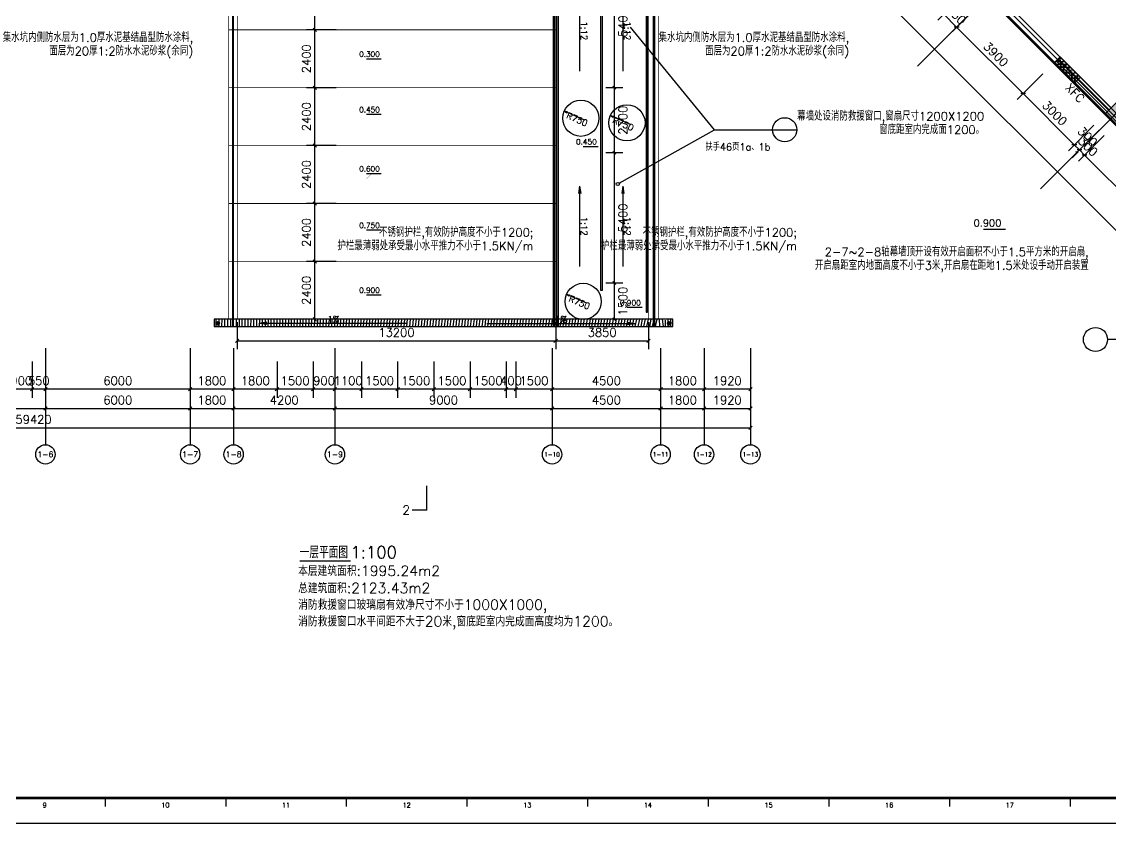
# Model space of a CAD drawing. Header units: inches. Extents: x 0 to 508000, y 0 to 738838.
# Drawn here: x 157548 to 202662, y 198338 to 231563 of the extents above; entities that cross this region are included whole.
import ezdxf
from ezdxf.enums import TextEntityAlignment as Align
from ezdxf.lldxf.tags import DXFTag

# ---------------------------------------------------------------- set-up
doc = ezdxf.new("R2010")
doc.units = ezdxf.units.IN
doc.header["$LTSCALE"] = 1000
doc.header["$MEASUREMENT"] = 0
doc.layers.get('0').update_dxf_attribs({"true_color": 0xffffff})
for name, color, linetype, true_color in [('AXIS', 3, 'Continuous', 0x00ff00), ('COLUMN', 7, 'Continuous', 0xc0c0c0), ('DIM_ELEV', 3, 'Continuous', 0x00ff00), ('DIM_IDEN', 3, 'Continuous', 0x00ff00), ('DIM_LEAD', 3, 'Continuous', 0x00ff00), ('DIM_SYMB', 3, 'Continuous', 0x00ff00), ('DOTE', 1, 'DOTE', 0xff0000), ('LVTRY', 6, 'Continuous', 0xff00ff), ('PUB_DIM', 3, 'Continuous', 0x00ff00), ('PUB_TEXT', 7, 'Continuous', 0xffffff), ('TK', 7, 'Continuous', 0xffffff), ('WALL', 7, 'Continuous', 0xc0c0c0), ('WINDOW', 4, 'Continuous', 0x00ffff), ('WINDOW_TEXT', 7, 'Continuous', 0xffffff), ('ZG-图框层', 4, 'Continuous', 0x00ffff), ('柱填充', 7, 'Continuous', 0xc0c0c0), ('砼柱', 2, 'Continuous', 0xffff00)]:
    doc.layers.add(name, color=color, linetype=linetype, true_color=true_color)
doc.styles.add('ISOCP', font='txt.shx', dxfattribs={"height": 0.2, "bigfont": 'gbcbig.shx'})
doc.styles.add('TXTSTY_ANONYMOUS', font='txt.shx', dxfattribs={"height": 0.2, "bigfont": 'gbcbig.shx'})
tags = doc.linetypes.add('DASH', pattern=[0.35, 0.25, -0.1]).pattern_tags.tags
tags[6:7] = [DXFTag(74, 4), DXFTag(75, 0), DXFTag(340, '0'), DXFTag(46, 0.0), DXFTag(50, 0.0), DXFTag(44, 0.0), DXFTag(45, 0.0)]
tags[4:5] = [DXFTag(74, 4), DXFTag(75, 0), DXFTag(340, '0'), DXFTag(46, 0.0), DXFTag(50, 0.0), DXFTag(44, 0.0), DXFTag(45, 0.0)]
tags = doc.linetypes.add('DOTE', pattern=[2.4200000000000004, 2, -0.2, 0.02, -0.2]).pattern_tags.tags
tags[10:11] = [DXFTag(74, 4), DXFTag(75, 0), DXFTag(340, '0'), DXFTag(46, 0.0), DXFTag(50, 0.0), DXFTag(44, 0.0), DXFTag(45, 0.0)]
tags[8:9] = [DXFTag(74, 4), DXFTag(75, 0), DXFTag(340, '0'), DXFTag(46, 0.0), DXFTag(50, 0.0), DXFTag(44, 0.0), DXFTag(45, 0.0)]
tags[6:7] = [DXFTag(74, 4), DXFTag(75, 0), DXFTag(340, '0'), DXFTag(46, 0.0), DXFTag(50, 0.0), DXFTag(44, 0.0), DXFTag(45, 0.0)]
tags[4:5] = [DXFTag(74, 4), DXFTag(75, 0), DXFTag(340, '0'), DXFTag(46, 0.0), DXFTag(50, 0.0), DXFTag(44, 0.0), DXFTag(45, 0.0)]

# ---------------------------------------------------------------- blocks, each defined once
blk = doc.blocks.new('DAnoyomous1722')
at = {"layer": 'WINDOW', "lineweight": -3}
for p, q in [((200334.0082830191, 229863.9540566206), (200581.4956564903, 230111.4414300919)), ((202702.816000104, 227990.1210864782), (200581.4956564903, 230111.4414300919)), ((202455.3286266327, 227742.633713007), (200334.0082830191, 229863.9540566206)), ((202537.8244177103, 227825.1295042038), (200416.5040742159, 229946.4498476982)), ((202620.3202089071, 227907.6252954006), (200498.9998654127, 230028.945638895)), ((202455.3286266327, 227742.633713007), (202702.816000104, 227990.1210864782))]:
    blk.add_line(p, q, dxfattribs=at)
at = {"layer": 'WINDOW_TEXT', "style": 'TXTSTY_ANONYMOUS'}
blk.add_text('XFC', height=350, rotation=314.9999916902007, dxfattribs=at).set_placement((201200.2140910625, 228608.8395205736), align=Align.MIDDLE_CENTER)
blk = doc.blocks.new('DAnoyomous2555')
at = {"layer": 'DIM_ELEV', "lineweight": -3}
blk.add_line((197406.5919880867, 222969.8472249508), (198317.7772052288, 222969.8472249508), dxfattribs=at)
at = {"layer": 'DIM_ELEV', "lineweight": -3, "const_width": 1}
blk.add_lwpolyline([(197106.5919880867, 222969.8472249508), (197706.5919880867, 222969.8472249508), (197406.5919880867, 222669.8472249508)], close=True, dxfattribs=at)
at = {"layer": 'DIM_ELEV', "color": 7, "true_color": 0xffffff, "style": 'TXTSTY_ANONYMOUS'}
blk.add_text('0.900', height=297.5, dxfattribs=at).set_placement((198147.8419880867, 223074.8472249508), align=Align.RIGHT)
blk = doc.blocks.new('DAnoyomous3123')
at = {"layer": 'DIM_ELEV', "lineweight": -3}
blk.add_line((171834.5711032152, 220241.6513096094), (172450.7328606844, 220241.6513096094), dxfattribs=at)
at = {"layer": 'DIM_ELEV', "lineweight": -3, "const_width": 1}
blk.add_lwpolyline([(171609.5711032152, 220241.6513096094), (172059.5711032152, 220241.6513096094), (171834.5711032152, 220016.6513096094)], close=True, dxfattribs=at)
at = {"layer": 'DIM_ELEV', "color": 7, "true_color": 0xffffff, "style": 'TXTSTY_ANONYMOUS'}
blk.add_text('0.900', height=223.125, dxfattribs=at).set_placement((172390.5086032152, 220320.4013096094), align=Align.RIGHT)
blk = doc.blocks.new('DAnoyomous3174')
at = {"layer": 'DIM_ELEV', "lineweight": -3}
blk.add_line((171834.5711032152, 222930.7764941454), (172450.7328606844, 222930.7764941454), dxfattribs=at)
at = {"layer": 'DIM_ELEV', "lineweight": -3, "const_width": 1}
blk.add_lwpolyline([(171609.5711032152, 222930.7764941454), (172059.5711032152, 222930.7764941454), (171834.5711032152, 222705.7764941454)], close=True, dxfattribs=at)
at = {"layer": 'DIM_ELEV', "color": 7, "true_color": 0xffffff, "style": 'TXTSTY_ANONYMOUS'}
blk.add_text('0.750', height=223.125, dxfattribs=at).set_placement((172390.5086032152, 223009.5264941454), align=Align.RIGHT)
blk = doc.blocks.new('DAnoyomous3178')
at = {"layer": 'DIM_ELEV', "lineweight": -3}
blk.add_line((171834.5711032152, 225274.3121050596), (172450.7328606844, 225274.3121050596), dxfattribs=at)
at = {"layer": 'DIM_ELEV', "lineweight": -3, "const_width": 1}
blk.add_lwpolyline([(171609.5711032152, 225274.3121050596), (172059.5711032152, 225274.3121050596), (171834.5711032152, 225049.3121050596)], close=True, dxfattribs=at)
at = {"layer": 'DIM_ELEV', "color": 7, "true_color": 0xffffff, "style": 'TXTSTY_ANONYMOUS'}
blk.add_text('0.600', height=223.125, dxfattribs=at).set_placement((172390.5086032152, 225353.0621050596), align=Align.RIGHT)
blk = doc.blocks.new('DAnoyomous3184')
at = {"layer": 'DIM_ELEV', "lineweight": -3}
blk.add_line((171834.5711032152, 227728.2917348146), (172450.7328606844, 227728.2917348146), dxfattribs=at)
at = {"layer": 'DIM_ELEV', "lineweight": -3, "const_width": 1}
blk.add_lwpolyline([(171609.5711032152, 227728.2917348146), (172059.5711032152, 227728.2917348146), (171834.5711032152, 227503.2917348146)], close=True, dxfattribs=at)
at = {"layer": 'DIM_ELEV', "color": 7, "true_color": 0xffffff, "style": 'TXTSTY_ANONYMOUS'}
blk.add_text('0.450', height=223.125, dxfattribs=at).set_placement((172390.5086032152, 227807.0417348146), align=Align.RIGHT)
blk = doc.blocks.new('DAnoyomous3188')
at = {"layer": 'DIM_ELEV', "lineweight": -3}
blk.add_line((171834.5711032152, 230026.7374787331), (172450.7328606844, 230026.7374787331), dxfattribs=at)
at = {"layer": 'DIM_ELEV', "lineweight": -3, "const_width": 1}
blk.add_lwpolyline([(171609.5711032152, 230026.7374787331), (172059.5711032152, 230026.7374787331), (171834.5711032152, 229801.7374787331)], close=True, dxfattribs=at)
at = {"layer": 'DIM_ELEV', "color": 7, "true_color": 0xffffff, "style": 'TXTSTY_ANONYMOUS'}
blk.add_text('0.300', height=223.125, dxfattribs=at).set_placement((172390.5086032152, 230105.4874787331), align=Align.RIGHT)
blk = doc.blocks.new('DAnoyomous3206')
at = {"layer": 'PUB_DIM', "lineweight": -3}
for p, q in [((166477.9621350765, 219108.5047386885), (166477.9621350765, 217983.717155695)), ((179677.9621350765, 219108.5047386885), (179677.9621350765, 217983.717155695)), ((183527.9621350765, 219108.5047386885), (183527.9621350765, 217983.717155695)), ((166548.6728131771, 218404.4278337955), (166407.2514569759, 218263.0064775944)), ((179748.6728131771, 218404.4278337955), (179607.2514569759, 218263.0064775944)), ((183598.6728131771, 218404.4278337955), (183457.2514569759, 218263.0064775944)), ((166477.9621350765, 218333.717155695), (179677.9621350765, 218333.717155695)), ((179677.9621350765, 218333.717155695), (183527.9621350765, 218333.717155695))]:
    blk.add_line(p, q, dxfattribs=at)
at = {"layer": 'PUB_DIM', "color": 7, "true_color": 0xffffff, "style": 'TXTSTY_ANONYMOUS'}
for s, p in [('13200', (173077.9621350765, 218683.717155695)), ('3850', (181602.9621350765, 218683.717155695))]:
    blk.add_text(s, height=350, dxfattribs=at).set_placement(p, align=Align.MIDDLE_CENTER)
blk = doc.blocks.new('DAnoyomous3225')
at = {"layer": 'PUB_DIM', "lineweight": -3}
for p, q in [((182454.1931625605, 234228.5788484812), (181761.9214196205, 234228.5788484812)), ((182173.1101751328, 234167.3900929689), (182050.7326641083, 234289.7676039934)), ((182111.9214196205, 228828.5788484812), (182111.9214196205, 234228.5788484812)), ((182454.1931625605, 228828.5788484812), (181761.9214196205, 228828.5788484812)), ((182173.1101751328, 228767.3900929689), (182050.7326641083, 228889.7676039934)), ((182111.9214196205, 226128.5788484812), (182111.9214196205, 228828.5788484812)), ((182454.1931625605, 226128.5788484812), (181761.9214196205, 226128.5788484812)), ((182173.1101751328, 226067.3900929689), (182050.7326641083, 226189.7676039934)), ((182111.9214196205, 220728.5788484812), (182111.9214196205, 226128.5788484812)), ((182454.1931625605, 220728.5788484812), (181761.9214196205, 220728.5788484812)), ((182173.1101751328, 220667.3900929689), (182050.7326641083, 220789.7676039934)), ((182111.9214196205, 219228.5788484812), (182111.9214196205, 220728.5788484812)), ((182173.1101751328, 219167.3900929689), (182050.7326641083, 219289.7676039934)), ((182454.1931625605, 219228.5788484812), (181761.9214196205, 219228.5788484812))]:
    blk.add_line(p, q, dxfattribs=at)
at = {"layer": 'PUB_DIM', "color": 7, "true_color": 0xffffff, "style": 'TXTSTY_ANONYMOUS'}
for s, p in [('5400', (182461.9214196205, 231528.5788484812)), ('2700', (182461.9214196205, 227478.5788484812)), ('5400', (182461.9214196205, 223428.5788484812)), ('1500', (182461.9214196205, 219978.5788484812))]:
    blk.add_text(s, height=350, rotation=90.00000250447816, dxfattribs=at).set_placement(p, align=Align.MIDDLE_CENTER)
blk = doc.blocks.new('DAnoyomous3231')
at = {"layer": 'DIM_SYMB', "lineweight": -3}
for p in [(180639.2246021032, 224442.4894498587), (180683.1806832552, 221417.4101740122), (180727.1367644072, 224442.4894498587)]:
    blk.add_line(p, (180683.1806832552, 224754.4074887037), dxfattribs=at)
at = {"layer": 'DIM_SYMB', "color": 7, "true_color": 0xffffff, "style": 'TXTSTY_ANONYMOUS'}
blk.add_text('1:12', height=262.5, rotation=270.0000006832453, dxfattribs=at).set_placement((180858.1806832552, 223085.908831358), align=Align.MIDDLE_CENTER)
blk = doc.blocks.new('$lvtry$00000171')
at = {"lineweight": -3}
for p, q in [((-74.24621202462731, 10.60660171788186), (-10.60660171788187, 74.24621202462731)), ((-69.81875867368217, -27.39235180270043), (27.39235180242758, 69.81875867368218)), ((-53.03300858900184, -53.03300858886359), (53.03300858900185, 53.03300858886359)), ((-27.39235180242758, -69.81875867368217), (69.81875867368217, 27.39235180270045)), ((10.60660171788186, -74.24621202462731), (74.24621202462731, -10.60660171788187))]:
    blk.add_line(p, q, dxfattribs=at)
blk.add_circle((0, 0), 75, dxfattribs=at)
blk = doc.blocks.new('bvfdbgfhgfj')
at = {"layer": '柱填充', "true_color": 0x333333}
blk.add_hatch(color=250, dxfattribs=at).paths.add_polyline_path([(815162210.7114952, 579319986.3162184), (815161786.4474264, 579319562.0521497), (815162210.7114952, 579319137.7880809), (815162634.9755639, 579319562.0521497)], flags=0)
at = {"layer": '砼柱', "color": 3, "lineweight": 35, "true_color": 0x00ff00}
blk.add_lwpolyline([(815162210.7114952, 579319986.3162184), (815161786.4474264, 579319562.0521497), (815162210.7114952, 579319137.7880809), (815162634.9755639, 579319562.0521497)], close=True, dxfattribs=at)
blk = doc.blocks.new('DAnoyomous5250')
at = {"layer": 'AXIS', "lineweight": -3}
for p, q in [((158527.9621350765, 218028.5788484812), (158527.9621350765, 214028.5788484812)), ((164527.9621350765, 218028.5788484812), (164527.9621350765, 214028.5788484812)), ((166327.9621350765, 218028.5788484812), (166327.9621350765, 214028.5788484812)), ((170527.9621350765, 218028.5788484812), (170527.9621350765, 214028.5788484812)), ((179527.9621350765, 218028.5788484812), (179527.9621350765, 214028.5788484812)), ((184027.9621350765, 218028.5788484812), (184027.9621350765, 214028.5788484812)), ((185827.9621350765, 218028.5788484812), (185827.9621350765, 214028.5788484812)), ((187747.9621350765, 218028.5788484812), (187747.9621350765, 214028.5788484812))]:
    blk.add_line(p, q, dxfattribs=at)
for centre in [(158527.9621350765, 213628.5788484812), (164527.9621350765, 213628.5788484812), (166327.9621350765, 213628.5788484812), (170527.9621350765, 213628.5788484812), (179527.9621350765, 213628.5788484812), (184027.9621350765, 213628.5788484812), (185827.9621350765, 213628.5788484812), (187747.9621350765, 213628.5788484812)]:
    blk.add_circle(centre, 400, dxfattribs=at)
at = {"layer": 'AXIS', "color": 7, "true_color": 0xffffff, "style": 'TXTSTY_ANONYMOUS'}
for s, height, p in [('1-6', 233.3333282470703, (158527.9621350765, 213628.5788484812)), ('1-7', 233.3333282470703, (164527.9621350765, 213628.5788484812)), ('1-8', 233.3333282470703, (166327.9621350765, 213628.5788484812)), ('1-9', 233.3333282470703, (170527.9621350765, 213628.5788484812)), ('1-10', 175, (179527.9621350765, 213628.5788484812)), ('1-11', 175, (184027.9621350765, 213628.5788484812)), ('1-12', 175, (185827.9621350765, 213628.5788484812)), ('1-13', 175, (187747.9621350765, 213628.5788484812))]:
    blk.add_text(s, height=height, dxfattribs=at).set_placement(p, align=Align.MIDDLE_CENTER)
blk = doc.blocks.new('DAnoyomous5257')
at = {"layer": 'AXIS', "lineweight": -3}
for p, q in [((187747.9621350765, 217678.5788484812), (187747.9621350765, 214378.5788484812)), ((187818.6728131771, 214799.2895265818), (187677.2514569759, 214657.8681703806)), ((128327.9621350765, 214728.5788484812), (187747.9621350765, 214728.5788484812))]:
    blk.add_line(p, q, dxfattribs=at)
at = {"layer": 'AXIS', "color": 7, "true_color": 0xffffff, "style": 'TXTSTY_ANONYMOUS'}
blk.add_text('59420', height=350, dxfattribs=at).set_placement((158037.9621350765, 215078.5788484812), align=Align.MIDDLE_CENTER)
blk = doc.blocks.new('DAnoyomous5312')
at = {"layer": 'AXIS', "lineweight": -3}
for p, q in [((158527.9621350765, 217678.5788484812), (158527.9621350765, 215178.5788484812)), ((164527.9621350765, 217678.5788484812), (164527.9621350765, 215178.5788484812)), ((166327.9621350765, 217678.5788484812), (166327.9621350765, 215178.5788484812)), ((170527.9621350765, 217678.5788484812), (170527.9621350765, 215178.5788484812)), ((179527.9621350765, 217678.5788484812), (179527.9621350765, 215178.5788484812)), ((184027.9621350765, 217678.5788484812), (184027.9621350765, 215178.5788484812)), ((185827.9621350765, 217678.5788484812), (185827.9621350765, 215178.5788484812)), ((187747.9621350765, 217678.5788484812), (187747.9621350765, 215178.5788484812)), ((152527.9621350765, 215528.5788484812), (158527.9621350765, 215528.5788484812)), ((158598.6728131771, 215599.2895265818), (158457.2514569759, 215457.8681703806)), ((158527.9621350765, 215528.5788484812), (164527.9621350765, 215528.5788484812)), ((164598.6728131771, 215599.2895265818), (164457.2514569759, 215457.8681703806)), ((164527.9621350765, 215528.5788484812), (166327.9621350765, 215528.5788484812)), ((166398.6728131771, 215599.2895265818), (166257.2514569759, 215457.8681703806)), ((166327.9621350765, 215528.5788484812), (170527.9621350765, 215528.5788484812)), ((170598.6728131771, 215599.2895265818), (170457.2514569759, 215457.8681703806)), ((170527.9621350765, 215528.5788484812), (179527.9621350765, 215528.5788484812)), ((179598.6728131771, 215599.2895265818), (179457.2514569759, 215457.8681703806)), ((179527.9621350765, 215528.5788484812), (184027.9621350765, 215528.5788484812)), ((184098.6728131771, 215599.2895265818), (183957.2514569759, 215457.8681703806)), ((184027.9621350765, 215528.5788484812), (185827.9621350765, 215528.5788484812)), ((185898.6728131771, 215599.2895265818), (185757.2514569759, 215457.8681703806)), ((185827.9621350765, 215528.5788484812), (187747.9621350765, 215528.5788484812)), ((187818.6728131771, 215599.2895265818), (187677.2514569759, 215457.8681703806))]:
    blk.add_line(p, q, dxfattribs=at)
at = {"layer": 'AXIS', "color": 7, "true_color": 0xffffff, "style": 'TXTSTY_ANONYMOUS'}
for s, p in [('6000', (161527.9621350765, 215878.5788484812)), ('1800', (165427.9621350765, 215878.5788484812)), ('4200', (168427.9621350765, 215878.5788484812)), ('9000', (175027.9621350765, 215878.5788484812)), ('4500', (181777.9621350765, 215878.5788484812)), ('1800', (184927.9621350765, 215878.5788484812)), ('1920', (186787.9621350765, 215878.5788484812))]:
    blk.add_text(s, height=350, dxfattribs=at).set_placement(p, align=Align.MIDDLE_CENTER)
blk = doc.blocks.new('DAnoyomous5404')
at = {"layer": 'COLUMN', "lineweight": -3}
for p, q in [((202950.7579305172, 228238.0630170107), (202526.4938619137, 227813.798948288)), ((203375.0219993591, 227813.798948288), (202950.7579305172, 228238.0630170107)), ((202526.4938619137, 227813.798948288), (202950.7579305172, 227389.5348795652)), ((202950.7579305172, 227389.5348795652), (203375.0219993591, 227813.798948288))]:
    blk.add_line(p, q, dxfattribs=at)
blk = doc.blocks.new('DAnoyomous5515')
at = {"layer": 'WALL', "lineweight": -3}
for p, q in [((197576.2918365002, 232621.6705032587), (197823.7792098522, 232869.1578766108)), ((202914.9480344057, 227777.9890520573), (197823.7792098522, 232869.1578766108)), ((202667.4606610537, 227530.5016787052), (197576.2918365002, 232621.6705032587)), ((202667.4606610537, 227530.5016787052), (202914.9480344057, 227777.9890520573))]:
    blk.add_line(p, q, dxfattribs=at)
blk = doc.blocks.new('DAnoyomous8341')
at = {"layer": 'PUB_DIM', "lineweight": -3}
for p, q in [((169765.8000648022, 233557.8681703806), (169624.378708601, 233699.2895265818)), ((170576.9919606447, 233628.5788484812), (169345.0893867016, 233628.5788484812)), ((169695.0893867016, 231228.5788484812), (169695.0893867016, 233628.5788484812)), ((170576.9919606447, 231228.5788484812), (169345.0893867016, 231228.5788484812)), ((169765.8000648022, 231157.8681703806), (169624.378708601, 231299.2895265818)), ((169695.0893867016, 228828.5788484812), (169695.0893867016, 231228.5788484812)), ((170576.9919606447, 228828.5788484812), (169345.0893867016, 228828.5788484812)), ((169765.8000648022, 228757.8681703806), (169624.378708601, 228899.2895265818)), ((169695.0893867016, 226428.5788484812), (169695.0893867016, 228828.5788484812)), ((169765.8000648022, 226357.8681703806), (169624.378708601, 226499.2895265818)), ((170576.9919606447, 226428.5788484812), (169345.0893867016, 226428.5788484812)), ((169695.0893867016, 224028.5788484812), (169695.0893867016, 226428.5788484812)), ((170576.9919606447, 224028.5788484812), (169345.0893867016, 224028.5788484812)), ((169765.8000648022, 223957.8681703806), (169624.378708601, 224099.2895265818)), ((169695.0893867016, 221628.5788484812), (169695.0893867016, 224028.5788484812)), ((170576.9919606447, 221628.5788484812), (169345.0893867016, 221628.5788484812)), ((169765.8000648022, 221557.8681703806), (169624.378708601, 221699.2895265818)), ((169695.0893867016, 219228.5788484812), (169695.0893867016, 221628.5788484812)), ((169765.8000648022, 219157.8681703806), (169624.378708601, 219299.2895265818)), ((170576.9919606447, 219228.5788484812), (169345.0893867016, 219228.5788484812))]:
    blk.add_line(p, q, dxfattribs=at)
at = {"layer": 'PUB_DIM', "color": 7, "true_color": 0xffffff, "style": 'TXTSTY_ANONYMOUS'}
for p in [(169345.0893867016, 232428.5788484812), (169345.0893867016, 230028.5788484812), (169345.0893867016, 227628.5788484812), (169345.0893867016, 225228.5788484812), (169345.0893867016, 222828.5788484812), (169345.0893867016, 220428.5788484812)]:
    blk.add_text('2400', height=350, rotation=90.00000250447816, dxfattribs=at).set_placement(p, align=Align.MIDDLE_CENTER)
blk = doc.blocks.new('DAnoyomous9150')
at = {"layer": 'DIM_SYMB', "lineweight": -3}
for p in [(167703.800377965, 219103.0436009169), (173534.9486197233, 219059.0875197649), (167703.800377965, 219015.1314386129)]:
    blk.add_line(p, (167391.8823391199, 219059.0875197649), dxfattribs=at)
at = {"layer": 'DIM_SYMB', "color": 7, "true_color": 0xffffff, "style": 'TXTSTY_ANONYMOUS'}
blk.add_text('1%', height=262.5, dxfattribs=at).set_placement((170463.4154794216, 219234.0875197649), align=Align.MIDDLE_CENTER)
blk = doc.blocks.new('DAnoyomous9155')
at = {"layer": 'DIM_SYMB', "lineweight": -3}
for p in [(176820.9756504297, 219059.0875197649), (182652.1238921881, 219103.0436009169), (182652.1238921881, 219015.1314386129)]:
    blk.add_line(p, (182964.0419310331, 219059.0875197649), dxfattribs=at)
at = {"layer": 'DIM_SYMB', "color": 7, "true_color": 0xffffff, "style": 'TXTSTY_ANONYMOUS'}
blk.add_text('1%', height=262.5, dxfattribs=at).set_placement((179892.5087907314, 219234.0875197649), align=Align.MIDDLE_CENTER)
blk = doc.blocks.new('DAnoyomous9327')
at = {"layer": 'DIM_SYMB', "lineweight": -3}
for q in [(174333.4039916992, 212321.2217878103), (173733.4039916992, 211321.2217878103)]:
    blk.add_line((174333.4039916992, 211321.2217878103), q, dxfattribs=at)
at = {"layer": 'DIM_SYMB', "color": 7, "true_color": 0xffffff, "style": 'TXTSTY_ANONYMOUS'}
blk.add_text('2', height=375, dxfattribs=at).set_placement((173483.4039916992, 211321.2217878103), align=Align.MIDDLE_CENTER)
blk = doc.blocks.new('DAnoyomous13955')
at = {"layer": 'PUB_DIM', "lineweight": -3}
for p, q in [((157977.9621350765, 217478.5788484812), (157977.9621350765, 215978.5788484812)), ((158527.9621350765, 217478.5788484812), (158527.9621350765, 215978.5788484812)), ((164527.9621350765, 217478.5788484812), (164527.9621350765, 215978.5788484812)), ((166327.9621350765, 217478.5788484812), (166327.9621350765, 215978.5788484812)), ((168127.9621350765, 217478.5788484812), (168127.9621350765, 215978.5788484812)), ((169627.9621350765, 217478.5788484812), (169627.9621350765, 215978.5788484812)), ((170527.9621350765, 217478.5788484812), (170527.9621350765, 215978.5788484812)), ((171627.9621350765, 217478.5788484812), (171627.9621350765, 215978.5788484812)), ((173127.9621350765, 217478.5788484812), (173127.9621350765, 215978.5788484812)), ((174627.9621350765, 217478.5788484812), (174627.9621350765, 215978.5788484812)), ((176127.9621350765, 217478.5788484812), (176127.9621350765, 215978.5788484812)), ((177627.9621350765, 217478.5788484812), (177627.9621350765, 215978.5788484812)), ((178027.9621350765, 217478.5788484812), (178027.9621350765, 215978.5788484812)), ((179527.9621350765, 217478.5788484812), (179527.9621350765, 215978.5788484812)), ((184027.9621350765, 217478.5788484812), (184027.9621350765, 215978.5788484812)), ((185827.9621350765, 217478.5788484812), (185827.9621350765, 215978.5788484812)), ((187747.9621350765, 217478.5788484812), (187747.9621350765, 215978.5788484812)), ((157977.9621350765, 216328.5788484812), (157077.9621350765, 216328.5788484812)), ((158048.6728131771, 216399.2895265818), (157907.2514569759, 216257.8681703806)), ((158527.9621350765, 216328.5788484812), (157977.9621350765, 216328.5788484812)), ((158598.6728131771, 216399.2895265818), (158457.2514569759, 216257.8681703806)), ((164527.9621350765, 216328.5788484812), (158527.9621350765, 216328.5788484812)), ((164598.6728131771, 216399.2895265818), (164457.2514569759, 216257.8681703806)), ((166327.9621350765, 216328.5788484812), (164527.9621350765, 216328.5788484812)), ((166398.6728131771, 216399.2895265818), (166257.2514569759, 216257.8681703806)), ((168127.9621350765, 216328.5788484812), (166327.9621350765, 216328.5788484812)), ((168198.6728131771, 216399.2895265818), (168057.2514569759, 216257.8681703806)), ((169627.9621350765, 216328.5788484812), (168127.9621350765, 216328.5788484812)), ((169698.6728131771, 216399.2895265818), (169557.2514569759, 216257.8681703806)), ((170527.9621350765, 216328.5788484812), (169627.9621350765, 216328.5788484812)), ((170598.6728131771, 216399.2895265818), (170457.2514569759, 216257.8681703806)), ((171627.9621350765, 216328.5788484812), (170527.9621350765, 216328.5788484812)), ((171698.6728131771, 216399.2895265818), (171557.2514569759, 216257.8681703806)), ((173127.9621350765, 216328.5788484812), (171627.9621350765, 216328.5788484812)), ((173198.6728131771, 216399.2895265818), (173057.2514569759, 216257.8681703806)), ((174627.9621350765, 216328.5788484812), (173127.9621350765, 216328.5788484812)), ((174698.6728131771, 216399.2895265818), (174557.2514569759, 216257.8681703806)), ((176127.9621350765, 216328.5788484812), (174627.9621350765, 216328.5788484812)), ((176198.6728131771, 216399.2895265818), (176057.2514569759, 216257.8681703806)), ((177627.9621350765, 216328.5788484812), (176127.9621350765, 216328.5788484812)), ((177698.6728131771, 216399.2895265818), (177557.2514569759, 216257.8681703806)), ((178027.9621350765, 216328.5788484812), (177627.9621350765, 216328.5788484812)), ((178098.6728131771, 216399.2895265818), (177957.2514569759, 216257.8681703806)), ((179527.9621350765, 216328.5788484812), (178027.9621350765, 216328.5788484812)), ((179598.6728131771, 216399.2895265818), (179457.2514569759, 216257.8681703806)), ((184027.9621350765, 216328.5788484812), (179527.9621350765, 216328.5788484812)), ((184098.6728131771, 216399.2895265818), (183957.2514569759, 216257.8681703806)), ((185827.9621350765, 216328.5788484812), (184027.9621350765, 216328.5788484812)), ((185898.6728131771, 216399.2895265818), (185757.2514569759, 216257.8681703806)), ((187747.9621350765, 216328.5788484812), (185827.9621350765, 216328.5788484812)), ((187818.6728131771, 216399.2895265818), (187677.2514569759, 216257.8681703806))]:
    blk.add_line(p, q, dxfattribs=at)
at = {"layer": 'PUB_DIM', "color": 7, "true_color": 0xffffff, "style": 'TXTSTY_ANONYMOUS'}
for s, p in [('900', (157527.9621350765, 216678.5788484812)), ('550', (158252.9621350765, 216678.5788484812)), ('6000', (161527.9621350765, 216678.5788484812)), ('1800', (165427.9621350765, 216678.5788484812)), ('1800', (167227.9621350765, 216678.5788484812)), ('1500', (168877.9621350765, 216678.5788484812)), ('900', (170077.9621350765, 216678.5788484812)), ('1100', (171077.9621350765, 216678.5788484812)), ('1500', (172377.9621350765, 216678.5788484812)), ('1500', (173877.9621350765, 216678.5788484812)), ('1500', (175377.9621350765, 216678.5788484812)), ('1500', (176877.9621350765, 216678.5788484812)), ('400', (177827.9621350765, 216678.5788484812)), ('1500', (178777.9621350765, 216678.5788484812)), ('4500', (181777.9621350765, 216678.5788484812)), ('1800', (184927.9621350765, 216678.5788484812)), ('1920', (186787.9621350765, 216678.5788484812))]:
    blk.add_text(s, height=350, rotation=360.0000100179126, dxfattribs=at).set_placement(p, align=Align.MIDDLE_CENTER)
blk = doc.blocks.new('DAnoyomous16010')
at = {"layer": 'PUB_DIM', "lineweight": -3}
for p, q in [((186927.0238349438, 242336.5727003813), (185866.3636631966, 241275.9125286341)), ((187139.3578766584, 242124.2386586666), (186078.6977049112, 241063.5784869194)), ((186213.8510366678, 241523.3999021053), (186013.8510366678, 241523.3999021053)), ((186326.1850783825, 241311.0658603907), (186113.8510366678, 241523.3999021053)), ((187616.4276753664, 241647.1688599586), (186555.7675036192, 240586.5086882114)), ((186426.1850783825, 241311.0658603907), (186226.1850783825, 241311.0658603907)), ((186803.2548770905, 240833.9960616827), (186326.1850783825, 241311.0658603907)), ((186903.2548770905, 240833.9960616827), (186703.2548770905, 240833.9960616827)), ((188288.1791176796, 239349.0718210936), (186803.2548770905, 240833.9960616827)), ((189101.3519159555, 240162.2446193695), (188040.6917442083, 239101.5844476223)), ((188388.1791176796, 239349.0718210936), (188188.1791176796, 239349.0718210936)), ((189242.3187149763, 238394.9322237968), (188288.1791176796, 239349.0718210936)), ((190055.4915132523, 239208.1050220728), (188994.8313415051, 238147.4448503256)), ((189342.3187149763, 238394.9322237968), (189142.3187149763, 238394.9322237968)), ((190727.2429555655, 236910.0079832077), (189242.3187149763, 238394.9322237968)), ((191540.4157538414, 237723.1807814837), (190479.7555820942, 236662.5206097364)), ((190827.2429555655, 236910.0079832077), (190627.2429555655, 236910.0079832077)), ((191204.3127541542, 236432.9381846189), (190727.2429555655, 236910.0079832077)), ((192017.4855524302, 237246.1109828949), (190956.8253806829, 236185.4508111477)), ((191304.3127541542, 236432.9381846189), (191104.3127541542, 236432.9381846189)), ((191734.6428402662, 235902.6080985069), (191204.3127541542, 236432.9381846189)), ((192547.8156385422, 236715.7808967829), (191487.155466795, 235655.1207250357)), ((191834.6428402662, 235902.6080985069), (191634.6428402662, 235902.6080985069)), ((193219.5670808554, 234417.6838579178), (191734.6428402662, 235902.6080985069)), ((194032.7398791313, 235230.8566561937), (192972.0797073841, 234170.1964844465)), ((193319.5670808554, 234417.6838579178), (193119.5670808554, 234417.6838579178)), ((194280.2272523642, 233357.023686409), (193219.5670808554, 234417.6838579178)), ((195093.4000506401, 234170.1964846849), (194032.7398788929, 233109.5363129377)), ((194380.2272523642, 233357.023686409), (194180.2272523642, 233357.023686409)), ((195765.1514929533, 231872.0994458199), (194280.2272523642, 233357.023686409)), ((196578.3242912292, 232685.2722440958), (195517.664119482, 231624.6120723486)), ((197108.6543772221, 232154.942158103), (196047.9942054749, 231094.2819863558)), ((195865.1514929533, 231872.0994458199), (195665.1514929533, 231872.0994458199)), ((196295.4815789461, 231341.769359827), (195765.1514929533, 231872.0994458199)), ((196395.4815789461, 231341.769359827), (196195.4815789461, 231341.769359827)), ((199052.9516419172, 228584.2992968559), (196295.4815789461, 231341.769359827)), ((199866.1244401932, 229397.4720951319), (198805.464268446, 228336.8119233847)), ((199152.9516419172, 228584.2992968559), (198952.9516419172, 228584.2992968559)), ((201174.2694183588, 226462.9815204144), (199052.9516419172, 228584.2992968559)), ((201987.4422166348, 227276.1543186903), (200926.7820448875, 226215.4941469431)), ((202199.8232017756, 227063.7733335495), (201139.1630300283, 226003.1131618023)), ((202200.2777588367, 227063.3187764883), (201139.6175870895, 226002.6586047411)), ((202412.4097932577, 226851.1867420673), (201351.7496215105, 225790.5265703201)), ((201274.2694183588, 226462.9815204144), (201074.2694183588, 226462.9815204144)), ((201386.6504034996, 226250.6005352736), (201174.2694183588, 226462.9815204144)), ((201486.6504034996, 226250.6005352736), (201286.6504034996, 226250.6005352736)), ((201487.1049605608, 226250.1459782124), (201287.1049605608, 226250.1459782124)), ((201387.1049605608, 226250.1459782124), (201386.6504034996, 226250.6005352736)), ((201599.2369949818, 226038.0139437914), (201387.1049605608, 226250.1459782124)), ((201699.2369949818, 226038.0139437914), (201499.2369949818, 226038.0139437914)), ((206372.2077682018, 221265.0431705713), (201599.2369949818, 226038.0139437914)), ((207185.3805664778, 222078.2159688473), (206124.7203947306, 221017.5557971001)), ((207290.992026329, 221972.604508996), (206230.3318545818, 220911.9443372488)), ((206472.2077682018, 221265.0431705713), (206272.2077682018, 221265.0431705713)), ((206477.8192280531, 221159.4317107201), (206372.2077682018, 221265.0431705713)), ((206577.8192280531, 221159.4317107201), (206377.8192280531, 221159.4317107201))]:
    blk.add_line(p, q, dxfattribs=at)
at = {"layer": 'PUB_DIM', "color": 7, "true_color": 0xffffff, "style": 'TXTSTY_ANONYMOUS'}
for s, p in [('300', (186077.7885907888, 241948.3710775375)), ('675', (186812.2073512077, 241320.0183345079)), ('2100', (187793.2043708563, 240339.0213148594)), ('1350', (189012.7362897396, 239119.4893959761)), ('2100', (190232.2682087421, 237899.9574769735)), ('675', (191213.2652282715, 236918.9604574442)), ('750', (191716.9651706219, 236415.2605150938)), ('2100', (192724.5923340321, 235407.6333516836)), ('1500', (193997.384540081, 234134.8411456347)), ('2100', (195270.17674613, 232862.0489395857)), ('750', (196277.803909421, 231854.4217762947)), ('3900', (197921.7039839029, 230210.5217018127)), ('3000', (200361.0979036093, 227771.1277821064)), ('300', (201722.7534031868, 226798.3810120821)), ('300', (201740.6583511829, 226391.5673345327)), ('1', (201192.4233173132, 226055.9188920259)), ('6750', (204233.2097550631, 223899.0159306526)), ('149', (206916.2254323959, 221109.9342359304))]:
    blk.add_text(s, height=350, rotation=314.9999916902007, dxfattribs=at).set_placement(p, align=Align.MIDDLE_CENTER)
blk = doc.blocks.new('DAnoyomous17862')
at = {"layer": 'DIM_LEAD', "color": 7, "true_color": 0xffffff, "style": 'TXTSTY_ANONYMOUS'}
blk.add_text('集水坑内侧防水层为1.0厚水泥基结晶型防水涂料,', height=350, dxfattribs=at).set_placement((164659.2751042843, 230731.1887325048), align=Align.RIGHT)
blk.add_text('面层为20厚1:2防水水泥砂浆(余同)', height=350, dxfattribs=at).set_placement((164659.2751042843, 230521.1887325048), align=Align.TOP_RIGHT)
blk = doc.blocks.new('DAnoyomous17874')
at = {"layer": 'DIM_LEAD', "color": 7, "true_color": 0xffffff, "style": 'TXTSTY_ANONYMOUS'}
blk.add_text('集水坑内侧防水层为1.0厚水泥基结晶型防水涂料,', height=350, dxfattribs=at).set_placement((191842.7950572968, 230731.1887325048), align=Align.RIGHT)
blk.add_text('面层为20厚1:2防水水泥砂浆(余同)', height=350, dxfattribs=at).set_placement((191842.7950572968, 230521.1887325048), align=Align.TOP_RIGHT)
blk = doc.blocks.new('DAnoyomous18383')
at = {"layer": 'DIM_IDEN', "lineweight": -3}
for p, q in [((205140.3668049574, 219485.0799680948), (203457.613524437, 218390.9837492704)), ((203457.613524437, 218390.9837492704), (202550.5720784664, 218390.9837492704))]:
    blk.add_line(p, q, dxfattribs=at)
for centre, radius in [((205197.8305876255, 219522.4418963194), 68.54195795277518), ((202050.5720784664, 218390.9837492704), 500)]:
    blk.add_circle(centre, radius, dxfattribs=at)
blk = doc.blocks.new('DAnoyomous18408')
at = {"layer": 'DIM_IDEN', "lineweight": -3}
for p, q in [((182312.943041563, 224871.0207720995), (186264.0438117981, 227086.8255351782)), ((186264.0438117981, 227086.8255351782), (189671.0852577686, 227086.8255351782))]:
    blk.add_line(p, q, dxfattribs=at)
for centre, radius in [((189171.0852577686, 227086.8255351782), 500), ((182253.1603479385, 224837.4942221642), 68.54195795277518)]:
    blk.add_circle(centre, radius, dxfattribs=at)
blk = doc.blocks.new('DAnoyomous37533')
at = {"layer": 'DIM_LEAD', "color": 7, "true_color": 0xffffff, "style": 'TXTSTY_ANONYMOUS'}
blk.add_text('幕墙处设消防救援窗口,窗扇尺寸1200X1200', height=350, dxfattribs=at).set_placement((197436.2415832281, 227471.0661120415), align=Align.RIGHT)
blk.add_text('窗底距室内完成面1200。', height=350, dxfattribs=at).set_placement((197436.2415832281, 227261.0661120415), align=Align.TOP_RIGHT)
blk = doc.blocks.new('DAnoyomous37661')
at = {"layer": 'DIM_LEAD', "color": 7, "true_color": 0xffffff, "style": 'TXTSTY_ANONYMOUS'}
blk.add_text('不锈钢护栏,有效防护高度不小于1200;', height=350, dxfattribs=at).set_placement((178756.0258734226, 222655.0256403685), align=Align.RIGHT)
blk.add_text('护栏最薄弱处承受最小水平推力不小于1.5KN/m', height=350, dxfattribs=at).set_placement((178756.0258734226, 222445.0256403685), align=Align.TOP_RIGHT)
blk = doc.blocks.new('DAnoyomous37664')
at = {"layer": 'DIM_LEAD', "color": 7, "true_color": 0xffffff, "style": 'TXTSTY_ANONYMOUS'}
blk.add_text('不锈钢护栏,有效防护高度不小于1200;', height=350, dxfattribs=at).set_placement((189679.5462964773, 222655.0256403685), align=Align.RIGHT)
blk.add_text('护栏最薄弱处承受最小水平推力不小于1.5KN/m', height=350, dxfattribs=at).set_placement((189679.5462964773, 222445.0256403685), align=Align.TOP_RIGHT)
blk = doc.blocks.new('DAnoyomous37668')
at = {"layer": 'DIM_ELEV', "lineweight": -3}
blk.add_line((182645.2561484575, 219725.5498476028), (183261.4179059267, 219725.5498476028), dxfattribs=at)
at = {"layer": 'DIM_ELEV', "lineweight": -3, "const_width": 1}
blk.add_lwpolyline([(182420.2561484575, 219725.5498476028), (182870.2561484575, 219725.5498476028), (182645.2561484575, 219500.5498476028)], close=True, dxfattribs=at)
at = {"layer": 'DIM_ELEV', "color": 7, "true_color": 0xffffff, "style": 'TXTSTY_ANONYMOUS'}
blk.add_text('0.900', height=223.125, dxfattribs=at).set_placement((183201.1936484575, 219804.2998476028), align=Align.RIGHT)
blk = doc.blocks.new('DAnoyomous37672')
at = {"layer": 'DIM_ELEV', "lineweight": -3}
blk.add_line((180823.4913377762, 226396.8246146441), (181439.6530952454, 226396.8246146441), dxfattribs=at)
at = {"layer": 'DIM_ELEV', "lineweight": -3, "const_width": 1}
blk.add_lwpolyline([(180598.4913377762, 226396.8246146441), (181048.4913377762, 226396.8246146441), (180823.4913377762, 226171.8246146441)], close=True, dxfattribs=at)
at = {"layer": 'DIM_ELEV', "color": 7, "true_color": 0xffffff, "style": 'TXTSTY_ANONYMOUS'}
blk.add_text('0.450', height=223.125, dxfattribs=at).set_placement((181379.4288377762, 226475.5746146441), align=Align.RIGHT)
blk = doc.blocks.new('DAnoyomous37681')
at = {"layer": 'DIM_SYMB', "lineweight": -3}
for p in [(182433.7875057459, 224442.4894498587), (182477.7435868979, 221417.4101740122), (182521.6996680498, 224442.4894498587)]:
    blk.add_line(p, (182477.7435868979, 224754.4074887037), dxfattribs=at)
at = {"layer": 'DIM_SYMB', "color": 7, "true_color": 0xffffff, "style": 'TXTSTY_ANONYMOUS'}
blk.add_text('1:12', height=262.5, rotation=270.0000006832453, dxfattribs=at).set_placement((182652.7435868979, 223085.908831358), align=Align.MIDDLE_CENTER)
blk = doc.blocks.new('DAnoyomous37686')
at = {"layer": 'DIM_SYMB', "lineweight": -3}
for p in [(180639.2246021032, 232542.4894498587), (180683.1806832552, 229517.4101740122), (180727.1367644072, 232542.4894498587)]:
    blk.add_line(p, (180683.1806832552, 232854.4074887037), dxfattribs=at)
at = {"layer": 'DIM_SYMB', "color": 7, "true_color": 0xffffff, "style": 'TXTSTY_ANONYMOUS'}
blk.add_text('1:12', height=262.5, rotation=270.0000006832453, dxfattribs=at).set_placement((180858.1806832552, 231185.908831358), align=Align.MIDDLE_CENTER)
blk = doc.blocks.new('DAnoyomous37691')
at = {"layer": 'DIM_SYMB', "lineweight": -3}
for p in [(182433.7875057459, 232542.4894498587), (182477.7435868979, 229517.4101740122), (182521.6996680498, 232542.4894498587)]:
    blk.add_line(p, (182477.7435868979, 232854.4074887037), dxfattribs=at)
at = {"layer": 'DIM_SYMB', "color": 7, "true_color": 0xffffff, "style": 'TXTSTY_ANONYMOUS'}
blk.add_text('1:12', height=262.5, rotation=270.0000006832453, dxfattribs=at).set_placement((182652.7435868979, 231185.908831358), align=Align.MIDDLE_CENTER)
blk = doc.blocks.new('DAnoyomous37699')
at = {"layer": 'PUB_DIM', "lineweight": -3}
for p, q in [((180128.9309430122, 220272.2976993322), (180954.1937260628, 219911.6120768785)), ((180128.9309430122, 220272.2976993322), (180256.6634327173, 220242.1153606176)), ((180128.9309430122, 220272.2976993322), (180237.8429141045, 220199.0532795191)), ((180256.6634327173, 220242.1153606176), (180237.8429141045, 220199.0532795191))]:
    blk.add_line(p, q, dxfattribs=at)
at = {"layer": 'PUB_DIM', "color": 7, "true_color": 0xffffff, "style": 'TXTSTY_ANONYMOUS'}
blk.add_text('R750', height=262.5, rotation=336.3920075668972, dxfattribs=at).set_placement((180661.1005829573, 219926.7521563768), align=Align.MIDDLE_CENTER)
blk = doc.blocks.new('DAnoyomous37706')
at = {"layer": 'PUB_DIM', "lineweight": -3}
for p, q in [((181945.3197379112, 227674.7298880816), (182770.5825209618, 227314.0442656279)), ((181945.3197379112, 227674.7298880816), (182073.0522276163, 227644.547549367)), ((181945.3197379112, 227674.7298880816), (182054.2317090034, 227601.4854682684)), ((182073.0522276163, 227644.547549367), (182054.2317090034, 227601.4854682684))]:
    blk.add_line(p, q, dxfattribs=at)
at = {"layer": 'PUB_DIM', "color": 7, "true_color": 0xffffff, "style": 'TXTSTY_ANONYMOUS'}
blk.add_text('R750', height=262.5, rotation=336.3920075668972, dxfattribs=at).set_placement((182477.4893778563, 227329.1843451262), align=Align.MIDDLE_CENTER)
blk = doc.blocks.new('DAnoyomous37713')
at = {"layer": 'PUB_DIM', "lineweight": -3}
for p, q in [((180034.0960555077, 227863.6298620701), (180859.3588385582, 227502.9442396164)), ((180034.0960555077, 227863.6298620701), (180161.8285452127, 227833.4475233555)), ((180034.0960555077, 227863.6298620701), (180143.0080265999, 227790.3854422569)), ((180161.8285452127, 227833.4475233555), (180143.0080265999, 227790.3854422569))]:
    blk.add_line(p, q, dxfattribs=at)
at = {"layer": 'PUB_DIM', "color": 7, "true_color": 0xffffff, "style": 'TXTSTY_ANONYMOUS'}
blk.add_text('R750', height=262.5, rotation=336.3920075668972, dxfattribs=at).set_placement((180566.2656954527, 227518.0843191147), align=Align.MIDDLE_CENTER)
blk = doc.blocks.new('DAnoyomous39429')
at = {"layer": 'DIM_LEAD', "color": 7, "true_color": 0xffffff, "style": 'TXTSTY_ANONYMOUS'}
blk.add_text('2-7~2-8轴幕墙顶开设有效开启面积不小于1.5平方米的开启扇,', height=350, dxfattribs=at).set_placement((201771.2415832281, 221843.5661120415), align=Align.RIGHT)
blk.add_text('开启扇距室内地面高度不小于3米,开启扇在距地1.5米处设手动开启装置', height=350, dxfattribs=at).set_placement((201771.2415832281, 221633.5661120415), align=Align.TOP_RIGHT)
blk = doc.blocks.new('DAnoyomous39522')
at = {"layer": 'DIM_SYMB', "lineweight": -3}
blk.add_line((169068.968082428, 209218.2666077614), (171168.968082428, 209218.2666077614), dxfattribs=at)
at = {"layer": 'DIM_SYMB', "color": 7, "true_color": 0xffffff, "style": 'TXTSTY_ANONYMOUS'}
for s, p in [('一层平面图', (169068.968082428, 209323.2666077614)), ('1:100', (171169.5680824518, 209323.2666077614))]:
    blk.add_text(s, height=500, dxfattribs=at).set_placement(p)

msp = doc.modelspace()

# ---------------------------------------------------------------- hatches: boundary and pattern name
at = {"true_color": 0x66b2cc}
h = msp.add_hatch(dxfattribs=at)
h.set_pattern_fill('ANSI38', color=143, scale=1905, angle=90, style=0)
h.set_pattern_definition([(360, (-985898837.2999073, 166871461.7629976), (3.552713678800501e-14, 119.0625), []), (90, (-985898837.2999073, 166871461.7629976), (-119.0624999999999, 238.125), [297.65625, -178.59375])])
h.paths.add_polyline_path([(201182.5364204645, 229015.4259191751), (201430.0237939358, 229262.9132925272), (200581.4956564903, 230111.4414299726), (200334.0082830191, 229863.9540566206)], flags=0)
at = {"true_color": 0x848484}
h = msp.add_hatch(dxfattribs=at)
h.set_pattern_fill('玻璃', color=252, scale=2540, angle=90, style=0)
h.set_pattern_definition([(90, (-814955729.2584168, -579203117.933888), (-120, 7.34788079488412e-15), [])])
h.paths.add_polyline_path([(184227.810038805, 218928.5788484812), (184227.810038805, 219228.5788486004), (183907.1800407171, 219228.5788484812), (183907.1800407171, 218928.5788484812)], flags=0)
h.paths.add_polyline_path([(165527.9621350765, 219228.5788484812), (165527.9621350765, 218928.5788484812), (183927.9621350765, 218928.5788484812), (183927.9621350765, 219228.5788484812)], flags=0)
h.paths.add_polyline_path([(184173.4584131241, 218928.5788484812), (184527.810038805, 218928.5788484812), (184527.810038805, 219228.5788484812), (184173.4584131241, 219228.5788484812)], flags=0)

# ---------------------------------------------------------------- linework, layer by layer
at = {"lineweight": -3}
msp.add_line((186264.0438117981, 227086.8255351782), (182774.9663105011, 231341.6014181376), dxfattribs=at)
at = {"lineweight": -3, "const_width": 100}
msp.add_lwpolyline([(186027.9621350765, 244170.0002048016), (207616.7535721064, 222581.2087674141)], dxfattribs=at)
at = {"color": 2, "lineweight": -3, "true_color": 0xffff00, "const_width": 30}
for points in [[(166127.9621350765, 234228.5788484812), (166127.9621350765, 219228.5788484812)], [(166477.9621350765, 234228.5788484812), (166477.9621350765, 219228.5788484812)], [(179677.9621350765, 234228.5788484812), (179677.9621350765, 219228.5788484812)], [(183527.9621350765, 234278.5788484812), (183527.9621350765, 219228.5788484812)], [(183927.9621350765, 234278.5788484812), (183927.9621350765, 219228.5788484812)], [(166127.9621350765, 231228.5788484812), (179677.9621350765, 231228.5788484812)], [(166127.9621350765, 228828.5788484812), (179677.9621350765, 228828.5788484812)], [(166127.9621350765, 226428.5788484812), (179677.9621350765, 226428.5788484812)], [(166127.9621350765, 224028.5788484812), (179677.9621350765, 224028.5788484812)], [(166127.9621350765, 221628.5788484812), (179677.9621350765, 221628.5788484812)], [(166127.9621350765, 219228.5788484812), (179327.9621350765, 219228.5788484812)], [(179327.9621350765, 219228.5788484812), (179677.9621350765, 219228.5788484812)], [(183527.9621350765, 219228.5788484812), (183927.9621350765, 219228.5788484812)]]:
    msp.add_lwpolyline(points, dxfattribs=at)
at = {"color": 2, "lineweight": -3, "true_color": 0xffff00}
for points in [[(166277.9621350765, 234228.5788484812), (166277.9621350765, 219228.5788484812), (166277.9621350765, 218928.5788484812), (166327.9621350765, 218928.5788484812), (166327.9621350765, 219228.5788484812), (166327.9621350765, 234228.5788484812)], [(179577.9621350765, 234228.5788484812), (179577.9621350765, 229167.9131356478), (179577.9621350765, 218928.5788484812), (179627.9621350765, 218928.5788484812), (179627.9621350765, 229167.9131356478), (179627.9621350765, 234228.5788484812)], [(179777.9621350765, 234228.5788484812), (179777.9621350765, 229167.9131356478), (179777.9621350765, 218928.5788484812), (179727.9621350765, 218928.5788484812), (179727.9621350765, 229167.9131356478), (179727.9621350765, 234228.5788484812)], [(181605.4621350765, 234228.5788484812), (181605.4621350765, 229167.9131356478), (181605.4621350765, 220428.5788484812), (181555.4621350765, 220428.5788484812), (181555.4621350765, 229167.9131356478), (181555.4621350765, 234228.5788484812)], [(183427.9621350765, 234228.5788484812), (183427.9621350765, 220167.9131356478), (183427.9621350765, 219528.5788484812), (183477.9621350765, 219528.5788484812), (183477.9621350765, 220167.9131356478), (183477.9621350765, 234228.5788484812)], [(183777.9621350765, 234228.5788484812), (183777.9621350765, 230728.5788484812), (183777.9621350765, 218928.5788484812), (183727.9621350765, 218928.5788484812), (183727.9621350765, 230728.5788484812), (183727.9621350765, 234228.5788484812)]]:
    msp.add_lwpolyline(points, dxfattribs=at)
at = {"color": 143, "lineweight": -3, "true_color": 0x66b2cc}
msp.add_lwpolyline([(201182.5364204645, 229015.4259191751), (201430.0237939358, 229262.9132925272), (200581.4956564903, 230111.4414299726), (200334.0082830191, 229863.9540566206)], close=True, dxfattribs=at)
at = {"lineweight": -3}
msp.add_lwpolyline([(184527.810038805, 218928.5788484812), (184527.810038805, 219228.5788484812), (165527.9621350765, 219228.5788484812), (165527.9621350765, 218928.5788484812)], close=True, dxfattribs=at)
at = {"color": 252, "linetype": 'DASH', "lineweight": -3, "true_color": 0x848484}
for centre in [(180721.3261876106, 227563.2721662521), (182632.5498700142, 227374.3721922636), (180816.1610751152, 219971.9400035143)]:
    msp.add_circle(centre, 750, dxfattribs=at)
at = {"layer": 'DOTE', "lineweight": -3}
for p, q in [((217399.411590457, 213081.393461585), (178342.532831192, 252138.2722212076)), ((215065.9592125416, 210747.9410835505), (176009.0804532766, 249804.8198434114)), ((212000.8156151772, 247047.1033961773), (194676.6994764805, 229722.9872574806)), ((217091.9844397306, 241955.9345716238), (199767.868301034, 224631.8184328079))]:
    msp.add_line(p, q, dxfattribs=at)
at = {"layer": 'TK', "lineweight": -3}
for p, q in [((160999.9999444485, 199429.7506915331), (160999.9999444485, 199038.4308348894)), ((165999.9999444485, 199429.7506915331), (165999.9999444485, 199038.4308348894)), ((170999.9999444485, 199429.7506915331), (170999.9999444485, 199038.4308348894)), ((175999.9999444485, 199429.7506915331), (175999.9999444485, 199038.4308348894)), ((180999.9999444485, 199429.7506915331), (180999.9999444485, 199038.4308348894)), ((185999.9999444485, 199429.7506915331), (185999.9999444485, 199038.4308348894)), ((190999.9999444485, 199429.7506915331), (190999.9999444485, 199038.4308348894)), ((195999.9999444485, 199429.7506915331), (195999.9999444485, 199038.4308348894)), ((200999.9999444485, 199429.7506915331), (200999.9999444485, 199038.4308348894))]:
    msp.add_line(p, q, dxfattribs=at)
at = {"layer": 'ZG-图框层', "lineweight": -3}
msp.add_lwpolyline([(113500.0000128746, 282438.4308348894), (113500.0000128746, 198338.4308348894), (247300.0000128746, 198338.4308348894), (247300.0000128746, 282438.4308348894)], close=True, dxfattribs=at)
at = {"layer": 'ZG-图框层', "lineweight": -3, "const_width": 100}
msp.add_lwpolyline([(115999.9999444485, 199384.0907632113), (115999.9999444485, 281438.4308348894), (246299.9999843836, 281438.4308348894), (246299.9999843836, 199384.0907632113)], close=True, dxfattribs=at)

# ---------------------------------------------------------------- block references
msp.add_blockref('bvfdbgfhgfj', (-814959259.9535645, -579091748.2532014))
at = {"layer": 'AXIS'}
for name in ['DAnoyomous5250', 'DAnoyomous5312', 'DAnoyomous5257']:
    msp.add_blockref(name, (0, 0), dxfattribs=at)
at = {"layer": 'COLUMN'}
msp.add_blockref('DAnoyomous5404', (0, 0), dxfattribs=at)
at = {"layer": 'DIM_ELEV'}
for name in ['DAnoyomous3188', 'DAnoyomous3184', 'DAnoyomous37672', 'DAnoyomous3178', 'DAnoyomous2555', 'DAnoyomous3174', 'DAnoyomous3123', 'DAnoyomous37668']:
    msp.add_blockref(name, (0, 0), dxfattribs=at)
at = {"layer": 'DIM_IDEN'}
for name in ['DAnoyomous18408', 'DAnoyomous18383']:
    msp.add_blockref(name, (0, 0), dxfattribs=at)
at = {"layer": 'DIM_LEAD'}
for name in ['DAnoyomous17862', 'DAnoyomous17874', 'DAnoyomous37533', 'DAnoyomous37661', 'DAnoyomous37664', 'DAnoyomous39429']:
    msp.add_blockref(name, (0, 0), dxfattribs=at)
at = {"layer": 'DIM_SYMB'}
for name in ['DAnoyomous9327', 'DAnoyomous37686', 'DAnoyomous37691', 'DAnoyomous3231', 'DAnoyomous37681', 'DAnoyomous9150', 'DAnoyomous9155', 'DAnoyomous39522']:
    msp.add_blockref(name, (0, 0), dxfattribs=at)
at = {"layer": 'LVTRY'}
for p in [(165667.4160048962, 219061.7226452827), (184383.3896369934, 219061.7226452827)]:
    msp.add_blockref('$lvtry$00000171', p, dxfattribs=at)
at = {"layer": 'PUB_DIM'}
for name in ['DAnoyomous16010', 'DAnoyomous3225', 'DAnoyomous8341', 'DAnoyomous37713', 'DAnoyomous37706', 'DAnoyomous37699', 'DAnoyomous3206', 'DAnoyomous13955']:
    msp.add_blockref(name, (0, 0), dxfattribs=at)
at = {"layer": 'WALL'}
msp.add_blockref('DAnoyomous5515', (0, 0), dxfattribs=at)
at = {"layer": 'WINDOW'}
msp.add_blockref('DAnoyomous1722', (0, 0), dxfattribs=at)

# ---------------------------------------------------------------- texts
at = {"layer": 'DIM_IDEN', "color": 0, "style": 'TXTSTY_ANONYMOUS'}
msp.add_text('扶手46页1a、1b', height=297.5, dxfattribs=at).set_placement((188582.2732887268, 226226.5651082993), align=Align.RIGHT)
at = {"layer": 'PUB_TEXT', "style": 'TXTSTY_ANONYMOUS'}
for s, p in [('本层建筑面积:1995.24m2', (169002.199472785, 208590.1562422514)), ('总建筑面积:2123.43m2', (169002.199472785, 207876.1674520969)), ('消防救援窗口玻璃扇有效净尺寸不小于1000X1000,', (169002.199472785, 207186.3408429623)), ('消防救援窗口水平间距不大于20米,窗底距室内完成面高度均为1200。', (169002.199472785, 206496.5142338276))]:
    msp.add_text(s, height=425, dxfattribs=at).set_placement(p)
at = {"layer": 'TK', "style": 'ISOCP'}
for s, p in [('9', (158499.9999444485, 199088.4308348894)), ('10', (163499.9999444485, 199088.4308348894)), ('11', (168499.9999444485, 199088.4308348894)), ('12', (173499.9999444485, 199088.4308348894)), ('13', (178499.9999444485, 199088.4308348894)), ('14', (183499.9999444485, 199088.4308348894)), ('15', (188499.9999444485, 199088.4308348894)), ('16', (193499.9999444485, 199088.4308348894)), ('17', (198499.9999444485, 199088.4308348894))]:
    msp.add_text(s, height=200, dxfattribs=at).set_placement(p, align=Align.MIDDLE_CENTER)

doc.saveas('drawing.dxf')
